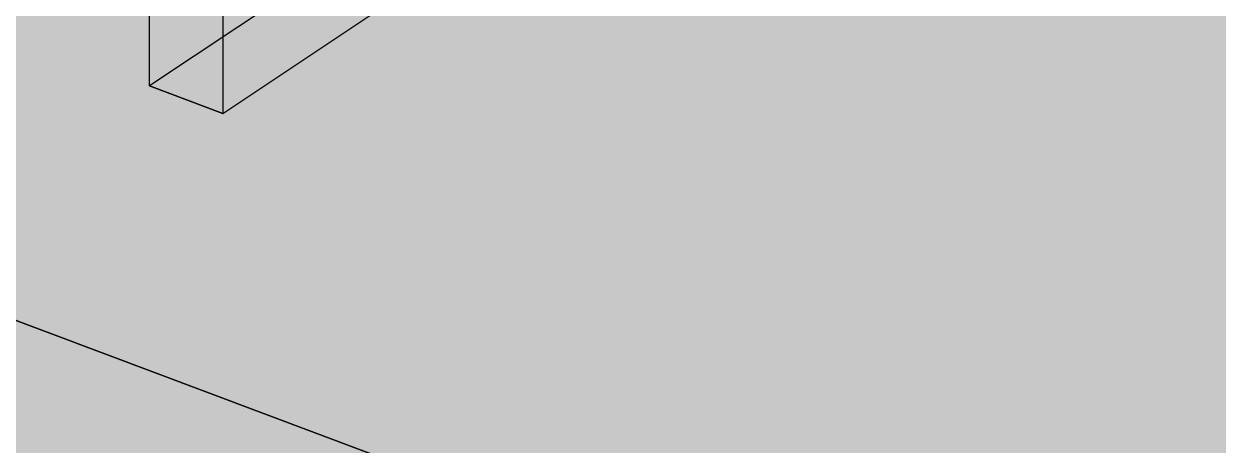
# Model space of a CAD drawing. Header units: millimetres. Extents: x 50 to 612415, y 2 to 4150.
# Drawn here: x 494311.9 to 494396.3, y 2926.7 to 2956.5 of the extents above; entities that cross this region are included whole.
import ezdxf

# ---------------------------------------------------------------- set-up
doc = ezdxf.new("R2010")
doc.units = ezdxf.units.MM
doc.layers.add('HATCH', color=8, linetype='Continuous', lineweight=9)
doc.layers.add('OUTLINE', color=7, linetype='Continuous', lineweight=25)

msp = doc.modelspace()

# ---------------------------------------------------------------- hatches: boundary and pattern name
at = {"layer": 'HATCH', "true_color": 0xc0a47f}
for points in [[(494766.129, 2764.966), (494081.754, 3021.606), (494081.754, 3225.904), (494766.129, 2969.263)], [(494058.423, 3006.052), (494742.798, 2749.412), (494742.798, 2953.709), (494058.423, 3210.35)]]:
    msp.add_hatch(color=33, dxfattribs=at).paths.add_polyline_path(points)
at = {"layer": 'HATCH', "true_color": 0xccae87}
for points in [[(494742.798, 2749.412), (494058.423, 3006.052), (494081.754, 3021.606)], [(494766.129, 2764.966), (494742.798, 2749.412), (494081.754, 3021.606)]]:
    msp.add_hatch(color=43, dxfattribs=at).paths.add_polyline_path(points)
at = {"layer": 'HATCH', "true_color": 0xaaafb2}
for points in [[(494327.47, 3000.247), (494320.767, 2952.106), (494320.767, 3013.844)], [(494325.952, 3011.9), (494325.952, 2950.162), (494332.655, 2998.303)], [(494327.47, 3000.247), (494327.377, 2999.168), (494320.767, 2952.106)], [(494320.767, 2952.106), (494327.377, 2999.168), (494327.47, 2998.213)], [(494327.377, 2969.983), (494320.767, 2952.106), (494327.47, 2998.213)], [(494325.952, 2950.162), (494332.562, 2997.224), (494332.655, 2998.303)], [(494332.655, 2996.269), (494332.562, 2997.224), (494325.952, 2950.162)], [(494332.655, 2996.269), (494325.952, 2950.162), (494332.562, 2968.039)], [(494320.767, 2952.106), (494327.377, 2969.983), (494327.47, 2969.028)], [(494320.767, 2952.106), (494327.47, 2969.028), (494327.742, 2968.262)], [(494320.767, 2952.106), (494327.742, 2968.262), (494328.175, 2967.736)], [(494320.767, 2952.106), (494328.175, 2967.736), (494328.738, 2967.488)], [(494332.655, 2967.084), (494332.562, 2968.039), (494325.952, 2950.162)], [(494339.432, 2964.549), (494320.767, 2952.106), (494328.738, 2967.488)], [(494332.927, 2966.317), (494332.655, 2967.084), (494325.952, 2950.162)], [(494333.359, 2965.792), (494332.927, 2966.317), (494325.952, 2950.162)], [(494333.923, 2965.543), (494333.359, 2965.792), (494325.952, 2950.162)], [(494333.923, 2965.543), (494325.952, 2950.162), (494344.616, 2962.605)]]:
    msp.add_hatch(color=253, dxfattribs=at).paths.add_polyline_path(points)
at = {"layer": 'HATCH', "true_color": 0xacb1b5}
msp.add_hatch(color=253, dxfattribs=at).paths.add_polyline_path([(494320.767, 2952.106), (494320.767, 3013.844), (494325.952, 3011.9), (494325.952, 2950.162)])
at = {"layer": 'HATCH', "true_color": 0xb7bcc0}
msp.add_hatch(color=9, dxfattribs=at).paths.add_polyline_path([(494339.432, 2964.549), (494320.767, 2952.106), (494325.952, 2950.162), (494344.616, 2962.605)])

# ---------------------------------------------------------------- linework, layer by layer
at = {"layer": 'OUTLINE', "color": 139, "true_color": 0x42544a}
for p, q in [((494766.129, 2764.966), (494081.754, 3021.606)), ((494081.754, 3021.606), (494766.129, 2764.966)), ((494320.767, 2952.106), (494320.767, 3013.844)), ((494320.767, 2952.106), (494320.767, 3013.844)), ((494325.952, 3011.9), (494325.952, 2950.162)), ((494325.952, 3011.9), (494325.952, 2950.162)), ((494339.432, 2964.549), (494320.767, 2952.106)), ((494339.432, 2964.549), (494320.767, 2952.106)), ((494325.952, 2950.162), (494344.616, 2962.605)), ((494325.952, 2950.162), (494344.616, 2962.605)), ((494320.767, 2952.106), (494325.952, 2950.162)), ((494325.952, 2950.162), (494320.767, 2952.106))]:
    msp.add_line(p, q, dxfattribs=at)

doc.saveas('drawing.dxf')
